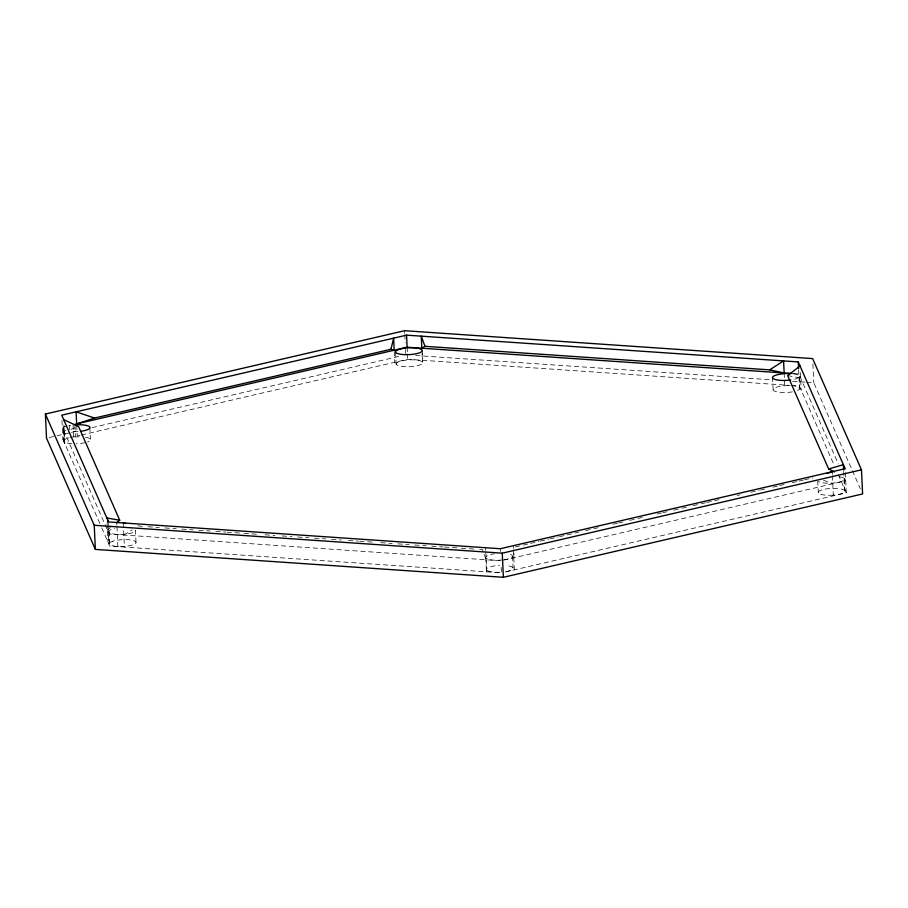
<?xml version="1.0" encoding="UTF-8"?>
<svg xmlns="http://www.w3.org/2000/svg" width="908" height="908" viewBox="0 0 908 908"><rect width="100%" height="100%" fill="white"/><g stroke="black" fill="none" stroke-linecap="round" stroke-linejoin="round"><path stroke-width="0.68" stroke-dasharray="4.54 3.41" d="M513.803 557.784L514.007 549.851M107.405 530.011L110.492 527.571M123.851 535.016L132.171 529.818M797.599 390.451L799.142 389.589A13.382 3.416 -2.7 0 0 793.898 385.877M70.79 429.382L77.328 427.078M67.079 426.113L62.289 427.225L109.164 534.018L500.876 560.792L845.711 480.775L843.952 476.768M49.304 437.531L70.029 432.73M71.403 432.412L78.315 430.801M92.128 427.6L398.839 356.435M61.971 420.529L62.856 439.29L68.849 437.906M70.041 437.622L79.983 435.318M81.368 435L407.692 359.273L790.062 385.412M515.46 546.888L529.228 543.699M530.601 543.381L538.864 541.463M540.249 541.145L548.5 539.227M549.885 538.909L558.148 536.991M559.521 536.673L578.805 532.19M585.683 530.601L592.572 529.001M593.945 528.683L598.077 527.718M613.229 524.211L617.361 523.246M618.734 522.929L622.865 521.975M629.743 520.375L636.633 518.774M638.006 518.457L642.138 517.492M657.29 513.985L661.421 513.02M662.795 512.702L666.926 511.749M673.815 510.148L680.694 508.548M682.078 508.23L686.21 507.277M693.088 505.677L699.977 504.076M701.351 503.758L705.482 502.794M706.855 502.476L720.634 499.286M737.148 495.45L739.906 494.815M750.927 492.25L759.19 490.343M760.563 490.014L764.695 489.06M772.958 487.142L778.462 485.859M779.836 485.542L783.967 484.588M792.23 482.67L797.746 481.388M799.119 481.07L803.251 480.116M804.624 479.799L812.887 477.88M505.325 571.949L846.279 492.828L845.144 468.71M79.166 436.793L75.67 436.93A13.382 3.416 -2.7 0 0 73.389 437.145M793.49 373.619L798.836 373.983L838.322 463.943M415.626 355.505L771.414 379.816M792.593 381.269L805.305 382.132M806.713 382.234L813.772 382.711L851.817 469.379M791.39 385.503L799.403 386.048L834.384 465.736M142.34 526.39L135.405 525.528M147.981 526.776L159.275 527.548M164.927 527.934L176.209 528.706M181.861 529.092L193.154 529.863M198.795 530.249L210.088 531.021M215.741 531.407L225.615 532.077M227.023 532.179L242.549 533.234M243.968 533.337L259.495 534.392M265.136 534.778L275.022 535.459M282.082 535.936L291.956 536.617M297.608 537.003L308.89 537.774M314.543 538.16L325.836 538.932M331.477 539.318L341.363 539.988M348.422 540.476L358.297 541.145M359.704 541.247L375.231 542.303M380.883 542.689L392.177 543.461M397.817 543.847L409.111 544.618M414.763 545.004L426.045 545.776M431.697 546.162L442.99 546.934M444.398 547.036L459.925 548.091M461.332 548.194L474.044 549.056M479.685 549.442L482.511 549.635L486.189 559.782M101.73 527.843L109.732 546.083L501.443 572.846L501.125 566.149M787.667 375.617L800.595 377.989M839.378 476.723L841.795 477.267A13.382 3.416 -2.7 0 1 832.488 483.101L828.993 483.238A13.382 3.416 -2.7 0 1 818.562 481.558M823.556 480.253L832.784 483.771M488.232 571.109L486.847 570.36A13.382 3.416 -2.7 0 1 499.423 565.434M852.385 470.662L860.33 488.776M838.322 474.714L846.279 492.828M62.856 439.29L101.163 526.549M844.315 478.811L844.883 490.865M843.702 471.4L844.519 488.833M832.205 471.706L832.341 474.385M832.398 475.724L833.351 495.836M812.887 363.949L813.772 382.711M817.733 480.729L818.301 492.794M800.345 372.632L801.162 390.054M799.244 376.616L799.812 388.681M798.643 369.965L799.403 386.048M784.149 372.984L784.716 385.049M772.56 377.353L773.128 389.419M513.236 545.719L513.361 548.409M513.429 549.749L514.371 569.849M512.487 556.127L513.054 568.192M500.308 548.727L500.433 551.406M485.621 547.717L485.746 550.396M485.803 551.746L486.756 571.847M485.746 557.444L486.313 569.498M422.175 350.261L422.742 362.315M422.072 353.575L422.379 360.283M407.125 347.208L407.374 352.576M407.442 353.916L407.692 359.273M404.605 330.705L404.73 333.384M404.798 334.723L405.172 342.759M405.49 349.466L405.683 353.484M395.593 352.179L396.16 364.244M394.254 351.555L394.764 362.281M136.007 542.292L135.44 530.227A13.382 3.416 -2.7 0 1 126.314 534.074L122.886 534.392A13.382 3.416 -2.7 0 1 110.14 530.011L112.104 529.182A13.382 3.416 -2.7 0 1 114.737 528.479M123.284 522.951L124.419 547.081M116.757 522.509L116.882 525.187M116.95 526.526L117.892 546.639M108.654 523.292L109.732 546.083M108.744 531.804L109.323 543.869M107.995 527.775L108.756 543.858M107.087 523.314L107.973 542.076M89.858 427.248L90.425 439.313M76.726 425.239L77.225 435.954M74.921 425.648L75.432 436.373M73.071 424.728L73.639 436.793M69.473 425.557L69.666 429.586M63.923 424.978L64.808 443.74M64.003 431.118L64.57 443.183M63.753 430.562L64.32 442.627M63.288 429.166L63.832 441.515M85.5 437.225A13.382 3.416 -2.7 0 1 87.577 441.946M85.057 442.673A13.382 3.416 -2.7 0 1 76.272 443.717M71.766 443.637A13.382 3.416 -2.7 0 1 68.781 443.308L66.363 442.764A13.382 3.416 -2.7 0 1 69.224 437.86M792.4 391.859A13.382 3.416 -2.7 0 1 774.49 391.087A13.382 3.416 -2.7 0 1 780.551 386.24L783.854 385.809A13.382 3.416 -2.7 0 1 789.642 385.582M506.596 571.472A13.382 3.416 -2.7 0 0 511.397 569.986L512.668 569.089A13.382 3.416 -2.7 0 0 506.142 565.559M499.956 572.256A13.382 3.416 -2.7 0 1 488.243 571.121M78.031 431.538A13.382 3.416 -2.7 0 1 71.199 431.572M65.796 430.71A13.382 3.416 -2.7 0 1 64.332 427.373M68.656 425.795A13.382 3.416 -2.7 0 1 70.654 425.398M793.32 373.812A13.382 3.416 -2.7 0 1 798.563 377.524L797.031 378.398A13.382 3.416 -2.7 0 1 791.821 379.794M503.94 559.759A13.382 3.416 -2.7 0 0 510.829 557.921L512.101 557.035A13.382 3.416 -2.7 0 0 508.378 553.903M502.828 559.907A13.382 3.416 -2.7 0 1 487.675 559.056L486.268 558.295A13.382 3.416 -2.7 0 1 494.293 553.801M397.216 362.44L396.24 363.348A13.382 3.416 -2.7 0 0 410.915 366.616A13.382 3.416 -2.7 0 0 421.914 361.486L420.234 360.782A13.382 3.416 -2.7 0 0 397.216 362.44M112.671 541.247L110.708 542.076A13.382 3.416 -2.7 0 0 123.454 546.457L126.882 546.139A13.382 3.416 -2.7 0 0 133.828 540.703A13.382 3.416 -2.7 0 0 112.671 541.247M833.056 495.166L829.56 495.303A13.382 3.416 -2.7 0 1 819.345 490.99A13.382 3.416 -2.7 0 1 839.945 488.788L842.363 489.333A13.382 3.416 -2.7 0 1 833.056 495.166"/><path stroke-width="1.36" d="M390.973 349.274L393.629 338.151L394.197 350.216L390.973 349.274L94.591 418.043L76.658 423.9L76.09 411.835L94.591 418.043M116.655 522.69L119.731 520.25L78.633 426.624L63.674 419.621M800.027 365.924L787.667 375.617L828.641 468.948L834.531 471.956M769.678 369.862L783.581 360.919L784.149 372.984L769.678 369.862L424.978 346.311L421.811 348.218L421.244 336.153L424.978 346.311M827.109 473.409L832.205 471.706M828.641 468.948L843.384 464.703L843.634 470.06M45.4 414.048L404.605 330.705L812.637 358.592L861.465 469.822L862.6 493.952L503.395 577.295L95.363 549.408L46.535 438.178L45.4 414.048L94.228 525.289L95.363 549.408M406.557 335.154L61.721 415.172L108.597 521.952L500.308 548.727L845.144 468.71L798.268 361.917L406.557 335.154L407.125 347.208L74.865 424.308M94.228 525.289L502.26 553.176L861.465 469.822M75.103 424.865L78.599 424.728A13.382 3.416 -2.7 0 1 89.858 427.248A13.382 3.416 -2.7 0 1 81.425 431.175M407.125 347.208L792.162 373.529M106.838 517.946L119.731 520.25M123.284 522.951L125.974 523.53M798.268 361.917L798.586 368.625M502.26 553.176L503.395 577.295M107.621 519.728L107.746 522.406M790.766 379.964A13.382 3.416 -2.7 0 1 773.673 378.908A13.382 3.416 -2.7 0 1 779.983 374.175L783.286 373.744A13.382 3.416 -2.7 0 1 790.198 373.551M396.648 350.386L395.672 351.283A13.382 3.416 -2.7 0 0 410.348 354.551A13.382 3.416 -2.7 0 0 421.346 349.421L419.655 348.717A13.382 3.416 -2.7 0 0 396.648 350.386"/></g></svg>
